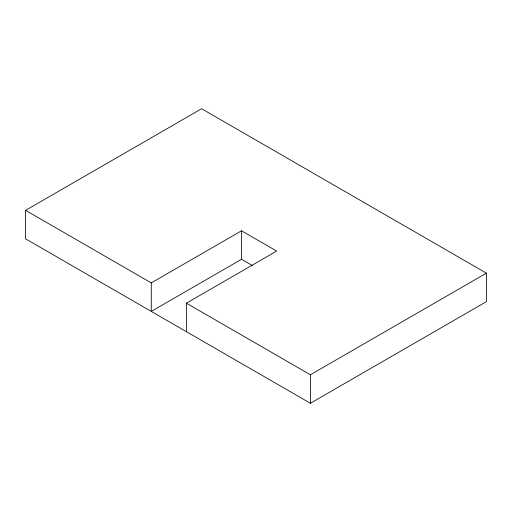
<?xml version="1.0" encoding="UTF-8"?>
<svg xmlns="http://www.w3.org/2000/svg" width="512" height="512" viewBox="0 0 512 512"><rect width="100%" height="100%" fill="white"/><g stroke="black" fill="none" stroke-linecap="round" stroke-linejoin="round"><path stroke-width="0.77" d="M25.6 210.349L201.613 108.73L486.4 273.152L486.4 301.651L310.387 403.27L25.6 238.848L25.6 210.349L151.27 282.906L241.536 230.79L276.653 251.066L186.387 303.181L186.387 331.68M252.55 265.651L241.536 259.29L151.27 311.405L151.27 282.906M186.387 303.181L310.387 374.771L486.4 273.152M310.387 374.771L310.387 403.27M241.536 230.79L241.536 259.29"/></g></svg>
